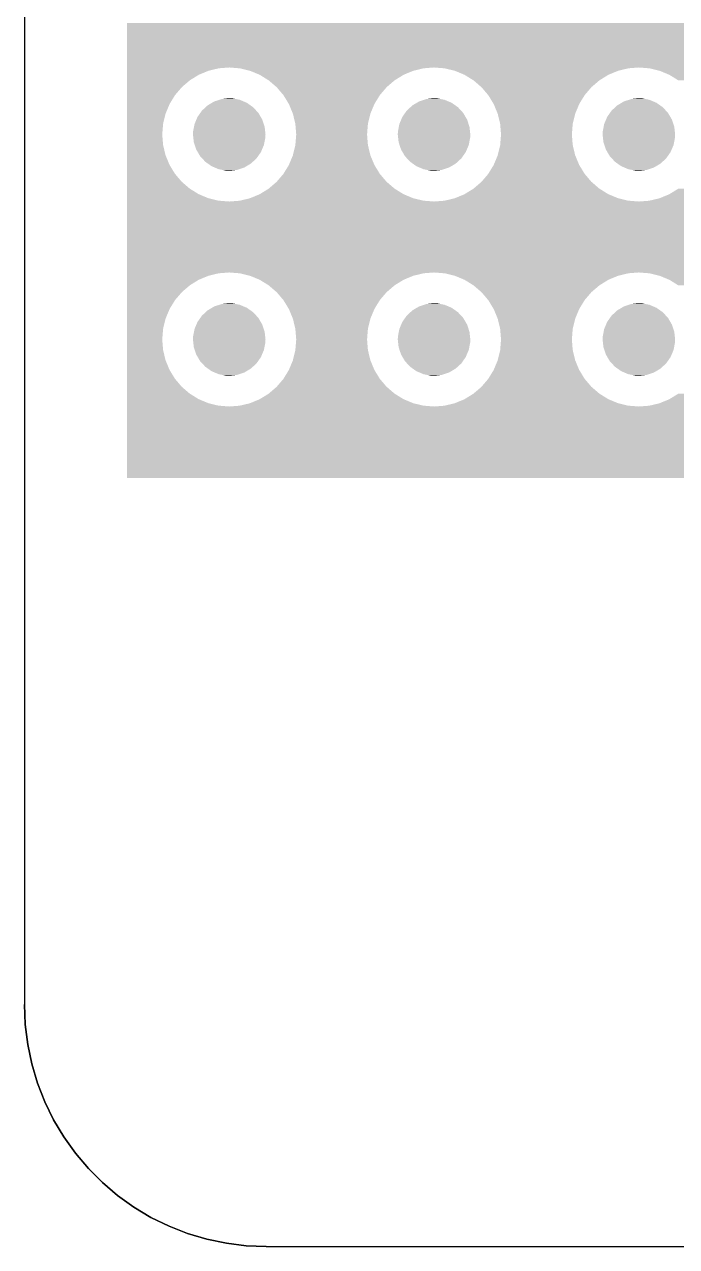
# Model space of a CAD drawing. Extents: x 295 to 953, y 10 to 290.
# Drawn here: x 580.48 to 596.65, y 70 to 100.29 of the extents above; entities that cross this region are included whole.
import ezdxf

# ---------------------------------------------------------------- set-up
doc = ezdxf.new("R2010")
doc.units = 0
doc.header["$LTSCALE"] = 5
doc.header["$MEASUREMENT"] = 0
doc.layers.add('FROMC1', color=7, linetype='CONTINUOUS')

msp = doc.modelspace()

# ---------------------------------------------------------------- linework, layer by layer
at = {"layer": 'FROMC1'}
for p, q in [((580.478, 263.995), (580.478, 75.999)), ((580.478, 263.995), (580.478, 75.999)), ((580.498, 75.502), (580.478, 75.999)), ((580.478, 75.999), (580.498, 75.502)), ((580.559, 75.009), (580.498, 75.502)), ((580.498, 75.502), (580.559, 75.009)), ((580.66, 74.526), (580.559, 75.009)), ((580.559, 75.009), (580.66, 74.526)), ((580.798, 74.049), (580.66, 74.526)), ((580.66, 74.526), (580.798, 74.049)), ((580.98, 73.586), (580.798, 74.049)), ((580.798, 74.049), (580.98, 73.586)), ((581.199, 73.139), (580.98, 73.586)), ((580.98, 73.586), (581.199, 73.139)), ((581.453, 72.718), (581.199, 73.139)), ((581.199, 73.139), (581.453, 72.718)), ((581.742, 72.311), (581.453, 72.718)), ((581.453, 72.718), (581.742, 72.311)), ((582.063, 71.935), (581.742, 72.311)), ((581.742, 72.311), (582.063, 71.935)), ((582.413, 71.585), (582.063, 71.935)), ((582.063, 71.935), (582.413, 71.585)), ((582.789, 71.265), (582.413, 71.585)), ((582.413, 71.585), (582.789, 71.265)), ((583.195, 70.975), (582.789, 71.265)), ((582.789, 71.265), (583.195, 70.975)), ((583.617, 70.721), (583.195, 70.975)), ((583.195, 70.975), (583.617, 70.721)), ((584.064, 70.503), (583.617, 70.721)), ((583.617, 70.721), (584.064, 70.503)), ((584.526, 70.32), (584.064, 70.503)), ((584.064, 70.503), (584.526, 70.32)), ((585.004, 70.183), (584.526, 70.32)), ((584.526, 70.32), (585.004, 70.183)), ((585.486, 70.081), (585.004, 70.183)), ((585.004, 70.183), (585.486, 70.081)), ((585.979, 70.02), (585.486, 70.081)), ((585.486, 70.081), (585.979, 70.02)), ((586.477, 70), (585.979, 70.02)), ((585.979, 70.02), (586.477, 70)), ((586.477, 70), (794.473, 70)), ((586.477, 70), (794.473, 70))]:
    msp.add_line(p, q, dxfattribs=at)
for points in [[(583.018, 100.249), (583.018, 100.324), (697.05, 100.249), (696.873, 100.324)], [(583.018, 100.212), (583.018, 100.249), (697.238, 100.212), (697.05, 100.249)], [(583.018, 100.208), (583.018, 100.212), (697.318, 100.208), (697.238, 100.212)], [(583.018, 100.117), (583.018, 100.208), (710.526, 100.117), (710.526, 100.208)], [(583.018, 100.097), (583.018, 100.117), (662.837, 100.097), (663.028, 100.117)], [(583.018, 100.037), (583.018, 100.097), (662.655, 100.037), (662.837, 100.097)], [(583.018, 99.94), (583.018, 100.037), (662.489, 99.94), (662.655, 100.037)], [(583.018, 99.81), (583.018, 99.94), (662.348, 99.81), (662.489, 99.94)], [(583.018, 99.654), (583.018, 99.81), (662.237, 99.654), (662.348, 99.81)], [(583.018, 99.478), (583.018, 99.654), (662.161, 99.478), (662.237, 99.654)], [(583.018, 99.29), (583.018, 99.478), (662.124, 99.29), (662.161, 99.478)], [(583.018, 99.22), (583.018, 99.29), (662.121, 99.22), (662.124, 99.29)], [(583.018, 99.2), (583.018, 99.22), (585.299, 99.2), (585.558, 99.22)], [(583.018, 99.139), (583.018, 99.2), (585.046, 99.139), (585.299, 99.2)], [(583.018, 99.041), (583.018, 99.139), (584.806, 99.041), (585.046, 99.139)], [(583.018, 98.905), (583.018, 99.041), (584.585, 98.905), (584.806, 99.041)], [(585.806, 99.2), (585.558, 99.22), (590.379, 99.2), (590.638, 99.22)], [(585.827, 99.198), (585.806, 99.2), (590.372, 99.198), (590.379, 99.2)], [(586.066, 99.139), (585.827, 99.198), (590.126, 99.139), (590.372, 99.198)], [(586.079, 99.136), (586.066, 99.139), (590.118, 99.136), (590.126, 99.139)], [(586.307, 99.041), (586.079, 99.136), (589.886, 99.041), (590.118, 99.136)], [(586.318, 99.036), (586.307, 99.041), (589.878, 99.036), (589.886, 99.041)], [(590.886, 99.2), (590.638, 99.22), (595.459, 99.2), (595.718, 99.22)], [(590.907, 99.198), (590.886, 99.2), (595.452, 99.198), (595.459, 99.2)], [(591.146, 99.139), (590.907, 99.198), (595.206, 99.139), (595.452, 99.198)], [(591.159, 99.136), (591.146, 99.139), (595.198, 99.136), (595.206, 99.139)], [(591.387, 99.041), (591.159, 99.136), (594.966, 99.041), (595.198, 99.136)], [(591.398, 99.036), (591.387, 99.041), (594.958, 99.036), (594.966, 99.041)], [(595.966, 99.2), (595.718, 99.22), (600.539, 99.2), (600.798, 99.22)], [(595.987, 99.198), (595.966, 99.2), (600.532, 99.198), (600.539, 99.2)], [(596.226, 99.139), (595.987, 99.198), (600.286, 99.139), (600.532, 99.198)], [(596.239, 99.136), (596.226, 99.139), (600.278, 99.136), (600.286, 99.139)], [(596.467, 99.041), (596.239, 99.136), (600.046, 99.041), (600.278, 99.136)], [(596.478, 99.036), (596.467, 99.041), (600.038, 99.036), (600.046, 99.041)], [(583.018, 98.737), (583.018, 98.905), (584.387, 98.737), (584.585, 98.905)], [(583.018, 98.54), (583.018, 98.737), (584.217, 98.54), (584.387, 98.737)], [(586.529, 98.905), (586.318, 99.036), (589.665, 98.905), (589.878, 99.036)], [(586.539, 98.899), (586.529, 98.905), (589.657, 98.899), (589.665, 98.905)], [(586.727, 98.737), (586.539, 98.899), (589.467, 98.737), (589.657, 98.899)], [(586.736, 98.73), (586.727, 98.737), (589.46, 98.73), (589.467, 98.737)], [(591.609, 98.905), (591.398, 99.036), (594.745, 98.905), (594.958, 99.036)], [(591.619, 98.899), (591.609, 98.905), (594.737, 98.899), (594.745, 98.905)], [(591.807, 98.737), (591.619, 98.899), (594.547, 98.737), (594.737, 98.899)], [(591.816, 98.73), (591.807, 98.737), (594.54, 98.73), (594.547, 98.737)], [(596.689, 98.905), (596.478, 99.036), (599.825, 98.905), (600.038, 99.036)], [(583.018, 98.32), (583.018, 98.54), (584.081, 98.32), (584.217, 98.54)], [(585.312, 98.419), (585.368, 98.438), (585.819, 98.419), (585.722, 98.438)], [(585.368, 98.438), (585.529, 98.455), (585.722, 98.438), (585.631, 98.455)], [(585.529, 98.455), (585.558, 98.458), (585.631, 98.455), (585.558, 98.458)], [(586.897, 98.54), (586.736, 98.73), (589.297, 98.54), (589.46, 98.73)], [(586.904, 98.532), (586.897, 98.54), (589.292, 98.532), (589.297, 98.54)], [(587.033, 98.32), (586.904, 98.532), (589.161, 98.32), (589.292, 98.532)], [(590.392, 98.419), (590.448, 98.438), (590.899, 98.419), (590.802, 98.438)], [(590.448, 98.438), (590.609, 98.455), (590.802, 98.438), (590.711, 98.455)], [(590.609, 98.455), (590.638, 98.458), (590.711, 98.455), (590.638, 98.458)], [(591.977, 98.54), (591.816, 98.73), (594.377, 98.54), (594.54, 98.73)], [(591.984, 98.532), (591.977, 98.54), (594.372, 98.532), (594.377, 98.54)], [(592.113, 98.32), (591.984, 98.532), (594.241, 98.32), (594.372, 98.532)], [(595.472, 98.419), (595.528, 98.438), (595.979, 98.419), (595.882, 98.438)], [(595.528, 98.438), (595.689, 98.455), (595.882, 98.438), (595.791, 98.455)], [(595.689, 98.455), (595.718, 98.458), (595.791, 98.455), (595.718, 98.458)], [(583.018, 98.08), (583.018, 98.32), (583.98, 98.08), (584.081, 98.32)], [(584.841, 98.095), (584.882, 98.152), (586.28, 98.095), (586.227, 98.152)], [(584.882, 98.152), (584.972, 98.235), (586.227, 98.152), (586.15, 98.235)], [(584.972, 98.235), (585.022, 98.281), (586.15, 98.235), (586.085, 98.281)], [(585.022, 98.281), (585.13, 98.345), (586.085, 98.281), (585.994, 98.345)], [(585.13, 98.345), (585.186, 98.378), (585.994, 98.345), (585.916, 98.378)], [(585.186, 98.378), (585.312, 98.419), (585.916, 98.378), (585.819, 98.419)], [(587.039, 98.31), (587.033, 98.32), (589.157, 98.31), (589.161, 98.32)], [(587.134, 98.08), (587.039, 98.31), (589.06, 98.08), (589.157, 98.31)], [(589.921, 98.095), (589.962, 98.152), (591.36, 98.095), (591.307, 98.152)], [(589.962, 98.152), (590.052, 98.235), (591.307, 98.152), (591.23, 98.235)], [(590.052, 98.235), (590.102, 98.281), (591.23, 98.235), (591.165, 98.281)], [(590.102, 98.281), (590.21, 98.345), (591.165, 98.281), (591.074, 98.345)], [(590.21, 98.345), (590.266, 98.378), (591.074, 98.345), (590.996, 98.378)], [(590.266, 98.378), (590.392, 98.419), (590.996, 98.378), (590.899, 98.419)], [(592.119, 98.31), (592.113, 98.32), (594.237, 98.31), (594.241, 98.32)], [(592.214, 98.08), (592.119, 98.31), (594.14, 98.08), (594.237, 98.31)], [(595.001, 98.095), (595.042, 98.152), (596.44, 98.095), (596.387, 98.152)], [(595.042, 98.152), (595.132, 98.235), (596.387, 98.152), (596.31, 98.235)], [(595.132, 98.235), (595.182, 98.281), (596.31, 98.235), (596.245, 98.281)], [(595.182, 98.281), (595.29, 98.345), (596.245, 98.281), (596.154, 98.345)], [(595.29, 98.345), (595.346, 98.378), (596.154, 98.345), (596.076, 98.378)], [(595.346, 98.378), (595.472, 98.419), (596.076, 98.378), (595.979, 98.419)], [(583.018, 97.828), (583.018, 98.08), (583.918, 97.828), (583.98, 98.08)], [(583.018, 97.559), (583.018, 97.828), (583.896, 97.559), (583.918, 97.828)], [(584.697, 97.82), (584.744, 97.93), (586.413, 97.82), (586.377, 97.93)], [(584.744, 97.93), (584.772, 97.996), (586.377, 97.93), (586.338, 97.996)], [(584.772, 97.996), (584.841, 98.095), (586.338, 97.996), (586.28, 98.095)], [(587.138, 98.07), (587.134, 98.08), (589.058, 98.07), (589.06, 98.08)], [(587.196, 97.828), (587.138, 98.07), (588.998, 97.828), (589.058, 98.07)], [(587.198, 97.818), (587.196, 97.828), (588.997, 97.818), (588.998, 97.828)], [(589.777, 97.82), (589.824, 97.93), (591.493, 97.82), (591.457, 97.93)], [(589.824, 97.93), (589.852, 97.996), (591.457, 97.93), (591.418, 97.996)], [(589.852, 97.996), (589.921, 98.095), (591.418, 97.996), (591.36, 98.095)], [(592.218, 98.07), (592.214, 98.08), (594.138, 98.07), (594.14, 98.08)], [(592.276, 97.828), (592.218, 98.07), (594.078, 97.828), (594.138, 98.07)], [(592.278, 97.818), (592.276, 97.828), (594.077, 97.818), (594.078, 97.828)], [(594.857, 97.82), (594.904, 97.93), (596.573, 97.82), (596.537, 97.93)], [(594.904, 97.93), (594.932, 97.996), (596.537, 97.93), (596.498, 97.996)], [(594.932, 97.996), (595.001, 98.095), (596.498, 97.996), (596.44, 98.095)], [(583.018, 97.3), (583.018, 97.559), (583.917, 97.3), (583.896, 97.559)], [(584.658, 97.559), (584.661, 97.633), (586.457, 97.559), (586.449, 97.633)], [(584.666, 97.485), (584.658, 97.559), (586.454, 97.485), (586.457, 97.559)], [(584.661, 97.633), (584.684, 97.749), (586.449, 97.633), (586.436, 97.749)], [(584.684, 97.749), (584.697, 97.82), (586.436, 97.749), (586.413, 97.82)], [(587.219, 97.559), (587.198, 97.818), (588.976, 97.559), (588.997, 97.818)], [(587.198, 97.3), (587.219, 97.559), (588.997, 97.3), (588.976, 97.559)], [(589.738, 97.559), (589.741, 97.633), (591.537, 97.559), (591.529, 97.633)], [(589.746, 97.485), (589.738, 97.559), (591.534, 97.485), (591.537, 97.559)], [(589.741, 97.633), (589.764, 97.749), (591.529, 97.633), (591.516, 97.749)], [(589.764, 97.749), (589.777, 97.82), (591.516, 97.749), (591.493, 97.82)], [(592.299, 97.559), (592.278, 97.818), (594.056, 97.559), (594.077, 97.818)], [(592.278, 97.3), (592.299, 97.559), (594.077, 97.3), (594.056, 97.559)], [(594.818, 97.559), (594.821, 97.633), (596.617, 97.559), (596.609, 97.633)], [(594.826, 97.485), (594.818, 97.559), (596.614, 97.485), (596.617, 97.559)], [(594.821, 97.633), (594.844, 97.749), (596.609, 97.633), (596.596, 97.749)], [(594.844, 97.749), (594.857, 97.82), (596.596, 97.749), (596.573, 97.82)], [(583.018, 97.048), (583.018, 97.3), (583.977, 97.048), (583.917, 97.3)], [(584.679, 97.369), (584.666, 97.485), (586.432, 97.369), (586.454, 97.485)], [(584.702, 97.298), (584.679, 97.369), (586.418, 97.298), (586.432, 97.369)], [(584.739, 97.188), (584.702, 97.298), (586.371, 97.188), (586.418, 97.298)], [(587.137, 97.048), (587.197, 97.29), (589.057, 97.048), (588.999, 97.29)], [(587.197, 97.29), (587.198, 97.3), (588.999, 97.29), (588.997, 97.3)], [(589.759, 97.369), (589.746, 97.485), (591.512, 97.369), (591.534, 97.485)], [(589.782, 97.298), (589.759, 97.369), (591.498, 97.298), (591.512, 97.369)], [(589.819, 97.188), (589.782, 97.298), (591.451, 97.188), (591.498, 97.298)], [(592.217, 97.048), (592.277, 97.29), (594.137, 97.048), (594.079, 97.29)], [(592.277, 97.29), (592.278, 97.3), (594.079, 97.29), (594.077, 97.3)], [(594.839, 97.369), (594.826, 97.485), (596.592, 97.369), (596.614, 97.485)], [(594.862, 97.298), (594.839, 97.369), (596.578, 97.298), (596.592, 97.369)], [(594.899, 97.188), (594.862, 97.298), (596.531, 97.188), (596.578, 97.298)], [(583.018, 96.808), (583.018, 97.048), (584.076, 96.808), (583.977, 97.048)], [(584.777, 97.122), (584.739, 97.188), (586.343, 97.122), (586.371, 97.188)], [(584.835, 97.023), (584.777, 97.122), (586.274, 97.023), (586.343, 97.122)], [(584.888, 96.966), (584.835, 97.023), (586.234, 96.966), (586.274, 97.023)], [(584.965, 96.883), (584.888, 96.966), (586.143, 96.883), (586.234, 96.966)], [(587.038, 96.808), (587.135, 97.038), (589.156, 96.808), (589.061, 97.038)], [(587.135, 97.038), (587.137, 97.048), (589.061, 97.038), (589.057, 97.048)], [(589.857, 97.122), (589.819, 97.188), (591.423, 97.122), (591.451, 97.188)], [(589.915, 97.023), (589.857, 97.122), (591.354, 97.023), (591.423, 97.122)], [(589.968, 96.966), (589.915, 97.023), (591.314, 96.966), (591.354, 97.023)], [(590.045, 96.883), (589.968, 96.966), (591.223, 96.883), (591.314, 96.966)], [(592.118, 96.808), (592.215, 97.038), (594.236, 96.808), (594.141, 97.038)], [(592.215, 97.038), (592.217, 97.048), (594.141, 97.038), (594.137, 97.048)], [(594.937, 97.122), (594.899, 97.188), (596.503, 97.122), (596.531, 97.188)], [(594.995, 97.023), (594.937, 97.122), (596.434, 97.023), (596.503, 97.122)], [(595.048, 96.966), (594.995, 97.023), (596.394, 96.966), (596.434, 97.023)], [(595.125, 96.883), (595.048, 96.966), (596.303, 96.883), (596.394, 96.966)], [(583.018, 96.586), (583.018, 96.808), (584.211, 96.586), (584.076, 96.808)], [(585.03, 96.837), (584.965, 96.883), (586.093, 96.837), (586.143, 96.883)], [(585.121, 96.773), (585.03, 96.837), (585.985, 96.773), (586.093, 96.837)], [(585.199, 96.74), (585.121, 96.773), (585.929, 96.74), (585.985, 96.773)], [(585.296, 96.699), (585.199, 96.74), (585.803, 96.699), (585.929, 96.74)], [(585.393, 96.68), (585.296, 96.699), (585.747, 96.68), (585.803, 96.699)], [(585.484, 96.663), (585.393, 96.68), (585.586, 96.663), (585.747, 96.68)], [(585.558, 96.66), (585.484, 96.663), (585.558, 96.66), (585.586, 96.663)], [(586.903, 96.586), (587.034, 96.798), (589.291, 96.586), (589.162, 96.798)], [(587.034, 96.798), (587.038, 96.808), (589.162, 96.798), (589.156, 96.808)], [(590.11, 96.837), (590.045, 96.883), (591.173, 96.837), (591.223, 96.883)], [(590.201, 96.773), (590.11, 96.837), (591.065, 96.773), (591.173, 96.837)], [(590.279, 96.74), (590.201, 96.773), (591.009, 96.74), (591.065, 96.773)], [(590.376, 96.699), (590.279, 96.74), (590.883, 96.699), (591.009, 96.74)], [(590.473, 96.68), (590.376, 96.699), (590.827, 96.68), (590.883, 96.699)], [(590.564, 96.663), (590.473, 96.68), (590.666, 96.663), (590.827, 96.68)], [(590.638, 96.66), (590.564, 96.663), (590.638, 96.66), (590.666, 96.663)], [(591.983, 96.586), (592.114, 96.798), (594.371, 96.586), (594.242, 96.798)], [(592.114, 96.798), (592.118, 96.808), (594.242, 96.798), (594.236, 96.808)], [(595.19, 96.837), (595.125, 96.883), (596.253, 96.837), (596.303, 96.883)], [(595.281, 96.773), (595.19, 96.837), (596.145, 96.773), (596.253, 96.837)], [(595.359, 96.74), (595.281, 96.773), (596.089, 96.74), (596.145, 96.773)], [(595.456, 96.699), (595.359, 96.74), (595.963, 96.699), (596.089, 96.74)], [(595.553, 96.68), (595.456, 96.699), (595.907, 96.68), (595.963, 96.699)], [(595.644, 96.663), (595.553, 96.68), (595.746, 96.663), (595.907, 96.68)], [(595.718, 96.66), (595.644, 96.663), (595.718, 96.66), (595.746, 96.663)], [(583.018, 96.388), (583.018, 96.586), (584.379, 96.388), (584.211, 96.586)], [(583.018, 96.219), (583.018, 96.388), (584.576, 96.219), (584.379, 96.388)], [(586.538, 96.219), (586.728, 96.381), (589.656, 96.219), (589.468, 96.381)], [(586.728, 96.381), (586.735, 96.388), (589.468, 96.381), (589.459, 96.388)], [(586.735, 96.388), (586.898, 96.578), (589.459, 96.388), (589.298, 96.578)], [(586.898, 96.578), (586.903, 96.586), (589.298, 96.578), (589.291, 96.586)], [(591.618, 96.219), (591.808, 96.381), (594.736, 96.219), (594.548, 96.381)], [(591.808, 96.381), (591.815, 96.388), (594.548, 96.381), (594.539, 96.388)], [(591.815, 96.388), (591.978, 96.578), (594.539, 96.388), (594.378, 96.578)], [(591.978, 96.578), (591.983, 96.586), (594.378, 96.578), (594.371, 96.586)], [(583.018, 96.082), (583.018, 96.219), (584.797, 96.082), (584.576, 96.219)], [(583.018, 95.982), (583.018, 96.082), (585.036, 95.982), (584.797, 96.082)], [(586.077, 95.982), (586.309, 96.077), (590.116, 95.982), (589.888, 96.077)], [(586.309, 96.077), (586.317, 96.082), (589.888, 96.077), (589.877, 96.082)], [(586.317, 96.082), (586.531, 96.213), (589.877, 96.082), (589.666, 96.213)], [(586.531, 96.213), (586.538, 96.219), (589.666, 96.213), (589.656, 96.219)], [(591.157, 95.982), (591.389, 96.077), (595.196, 95.982), (594.968, 96.077)], [(591.389, 96.077), (591.397, 96.082), (594.968, 96.077), (594.957, 96.082)], [(591.397, 96.082), (591.611, 96.213), (594.957, 96.082), (594.746, 96.213)], [(591.611, 96.213), (591.618, 96.219), (594.746, 96.213), (594.736, 96.219)], [(596.237, 95.982), (596.469, 96.077), (600.276, 95.982), (600.048, 96.077)], [(596.469, 96.077), (596.477, 96.082), (600.048, 96.077), (600.037, 96.082)], [(596.477, 96.082), (596.691, 96.213), (600.037, 96.082), (599.826, 96.213)], [(583.018, 95.92), (583.018, 95.982), (585.288, 95.92), (585.036, 95.982)], [(583.018, 95.898), (583.018, 95.92), (585.558, 95.898), (585.288, 95.92)], [(583.018, 95.844), (583.018, 95.898), (670.492, 95.844), (670.53, 95.898)], [(583.018, 95.668), (583.018, 95.844), (670.416, 95.668), (670.492, 95.844)], [(585.558, 95.898), (585.816, 95.918), (590.638, 95.898), (590.389, 95.918)], [(585.816, 95.918), (585.823, 95.92), (590.389, 95.918), (590.368, 95.92)], [(585.823, 95.92), (586.069, 95.978), (590.368, 95.92), (590.129, 95.978)], [(586.069, 95.978), (586.077, 95.982), (590.129, 95.978), (590.116, 95.982)], [(590.638, 95.898), (590.896, 95.918), (595.718, 95.898), (595.469, 95.918)], [(590.896, 95.918), (590.903, 95.92), (595.469, 95.918), (595.448, 95.92)], [(590.903, 95.92), (591.149, 95.978), (595.448, 95.92), (595.209, 95.978)], [(591.149, 95.978), (591.157, 95.982), (595.209, 95.978), (595.196, 95.982)], [(595.718, 95.898), (595.976, 95.918), (600.798, 95.898), (600.549, 95.918)], [(595.976, 95.918), (595.983, 95.92), (600.549, 95.918), (600.528, 95.92)], [(595.983, 95.92), (596.229, 95.978), (600.528, 95.92), (600.289, 95.978)], [(596.229, 95.978), (596.237, 95.982), (600.289, 95.978), (600.276, 95.982)], [(583.018, 95.48), (583.018, 95.668), (670.379, 95.48), (670.416, 95.668)], [(583.018, 95.4), (583.018, 95.48), (670.376, 95.4), (670.379, 95.48)], [(583.018, 95.209), (583.018, 95.4), (670.396, 95.209), (670.376, 95.4)], [(583.018, 95.027), (583.018, 95.209), (670.456, 95.027), (670.396, 95.209)], [(583.018, 94.862), (583.018, 95.027), (670.553, 94.862), (670.456, 95.027)], [(583.018, 94.72), (583.018, 94.862), (670.682, 94.72), (670.553, 94.862)], [(583.018, 94.609), (583.018, 94.72), (670.838, 94.609), (670.682, 94.72)], [(583.018, 94.534), (583.018, 94.609), (671.015, 94.534), (670.838, 94.609)], [(583.018, 94.497), (583.018, 94.534), (671.203, 94.497), (671.015, 94.534)], [(583.018, 94.493), (583.018, 94.497), (671.283, 94.493), (671.203, 94.497)], [(583.018, 94.299), (583.018, 94.493), (710.526, 94.299), (710.526, 94.493)], [(583.018, 94.298), (583.018, 94.299), (710.525, 94.298), (710.526, 94.299)], [(583.018, 94.14), (583.018, 94.298), (710.388, 94.14), (710.525, 94.298)], [(583.018, 94.12), (583.018, 94.14), (585.299, 94.12), (585.558, 94.14)], [(583.018, 94.059), (583.018, 94.12), (585.046, 94.059), (585.299, 94.12)], [(583.018, 93.961), (583.018, 94.059), (584.806, 93.961), (585.046, 94.059)], [(583.018, 93.825), (583.018, 93.961), (584.585, 93.825), (584.806, 93.961)], [(585.806, 94.12), (585.558, 94.14), (590.379, 94.12), (590.638, 94.14)], [(585.827, 94.118), (585.806, 94.12), (590.372, 94.118), (590.379, 94.12)], [(586.066, 94.059), (585.827, 94.118), (590.126, 94.059), (590.372, 94.118)], [(586.079, 94.056), (586.066, 94.059), (590.118, 94.056), (590.126, 94.059)], [(586.307, 93.961), (586.079, 94.056), (589.886, 93.961), (590.118, 94.056)], [(586.318, 93.956), (586.307, 93.961), (589.878, 93.956), (589.886, 93.961)], [(586.529, 93.825), (586.318, 93.956), (589.665, 93.825), (589.878, 93.956)], [(590.886, 94.12), (590.638, 94.14), (595.459, 94.12), (595.718, 94.14)], [(590.907, 94.118), (590.886, 94.12), (595.452, 94.118), (595.459, 94.12)], [(591.146, 94.059), (590.907, 94.118), (595.206, 94.059), (595.452, 94.118)], [(591.159, 94.056), (591.146, 94.059), (595.198, 94.056), (595.206, 94.059)], [(591.387, 93.961), (591.159, 94.056), (594.966, 93.961), (595.198, 94.056)], [(591.398, 93.956), (591.387, 93.961), (594.958, 93.956), (594.966, 93.961)], [(591.609, 93.825), (591.398, 93.956), (594.745, 93.825), (594.958, 93.956)], [(595.966, 94.12), (595.718, 94.14), (600.539, 94.12), (600.798, 94.14)], [(595.987, 94.118), (595.966, 94.12), (600.532, 94.118), (600.539, 94.12)], [(596.226, 94.059), (595.987, 94.118), (600.286, 94.059), (600.532, 94.118)], [(596.239, 94.056), (596.226, 94.059), (600.278, 94.056), (600.286, 94.059)], [(596.467, 93.961), (596.239, 94.056), (600.046, 93.961), (600.278, 94.056)], [(596.478, 93.956), (596.467, 93.961), (600.038, 93.956), (600.046, 93.961)], [(596.689, 93.825), (596.478, 93.956), (599.825, 93.825), (600.038, 93.956)], [(583.018, 93.657), (583.018, 93.825), (584.387, 93.657), (584.585, 93.825)], [(583.018, 93.46), (583.018, 93.657), (584.217, 93.46), (584.387, 93.657)], [(586.539, 93.819), (586.529, 93.825), (589.657, 93.819), (589.665, 93.825)], [(586.727, 93.657), (586.539, 93.819), (589.467, 93.657), (589.657, 93.819)], [(586.736, 93.65), (586.727, 93.657), (589.46, 93.65), (589.467, 93.657)], [(586.897, 93.46), (586.736, 93.65), (589.297, 93.46), (589.46, 93.65)], [(591.619, 93.819), (591.609, 93.825), (594.737, 93.819), (594.745, 93.825)], [(591.807, 93.657), (591.619, 93.819), (594.547, 93.657), (594.737, 93.819)], [(591.816, 93.65), (591.807, 93.657), (594.54, 93.65), (594.547, 93.657)], [(591.977, 93.46), (591.816, 93.65), (594.377, 93.46), (594.54, 93.65)], [(583.018, 93.24), (583.018, 93.46), (584.081, 93.24), (584.217, 93.46)], [(585.13, 93.265), (585.186, 93.298), (585.994, 93.265), (585.916, 93.298)], [(585.186, 93.298), (585.312, 93.339), (585.916, 93.298), (585.819, 93.339)], [(585.312, 93.339), (585.368, 93.358), (585.819, 93.339), (585.722, 93.358)], [(585.368, 93.358), (585.529, 93.375), (585.722, 93.358), (585.631, 93.375)], [(585.529, 93.375), (585.558, 93.378), (585.631, 93.375), (585.558, 93.378)], [(586.904, 93.452), (586.897, 93.46), (589.292, 93.452), (589.297, 93.46)], [(587.033, 93.24), (586.904, 93.452), (589.161, 93.24), (589.292, 93.452)], [(590.21, 93.265), (590.266, 93.298), (591.074, 93.265), (590.996, 93.298)], [(590.266, 93.298), (590.392, 93.339), (590.996, 93.298), (590.899, 93.339)], [(590.392, 93.339), (590.448, 93.358), (590.899, 93.339), (590.802, 93.358)], [(590.448, 93.358), (590.609, 93.375), (590.802, 93.358), (590.711, 93.375)], [(590.609, 93.375), (590.638, 93.378), (590.711, 93.375), (590.638, 93.378)], [(591.984, 93.452), (591.977, 93.46), (594.372, 93.452), (594.377, 93.46)], [(592.113, 93.24), (591.984, 93.452), (594.241, 93.24), (594.372, 93.452)], [(595.29, 93.265), (595.346, 93.298), (596.154, 93.265), (596.076, 93.298)], [(595.346, 93.298), (595.472, 93.339), (596.076, 93.298), (595.979, 93.339)], [(595.472, 93.339), (595.528, 93.358), (595.979, 93.339), (595.882, 93.358)], [(595.528, 93.358), (595.689, 93.375), (595.882, 93.358), (595.791, 93.375)], [(595.689, 93.375), (595.718, 93.378), (595.791, 93.375), (595.718, 93.378)], [(583.018, 93), (583.018, 93.24), (583.98, 93), (584.081, 93.24)], [(583.018, 92.748), (583.018, 93), (583.918, 92.748), (583.98, 93)], [(584.772, 92.916), (584.841, 93.015), (586.338, 92.916), (586.28, 93.015)], [(584.841, 93.015), (584.882, 93.072), (586.28, 93.015), (586.227, 93.072)], [(584.882, 93.072), (584.972, 93.155), (586.227, 93.072), (586.15, 93.155)], [(584.972, 93.155), (585.022, 93.201), (586.15, 93.155), (586.085, 93.201)], [(585.022, 93.201), (585.13, 93.265), (586.085, 93.201), (585.994, 93.265)], [(587.039, 93.23), (587.033, 93.24), (589.157, 93.23), (589.161, 93.24)], [(587.134, 93), (587.039, 93.23), (589.06, 93), (589.157, 93.23)], [(587.138, 92.99), (587.134, 93), (589.058, 92.99), (589.06, 93)], [(587.196, 92.748), (587.138, 92.99), (588.998, 92.748), (589.058, 92.99)], [(589.852, 92.916), (589.921, 93.015), (591.418, 92.916), (591.36, 93.015)], [(589.921, 93.015), (589.962, 93.072), (591.36, 93.015), (591.307, 93.072)], [(589.962, 93.072), (590.052, 93.155), (591.307, 93.072), (591.23, 93.155)], [(590.052, 93.155), (590.102, 93.201), (591.23, 93.155), (591.165, 93.201)], [(590.102, 93.201), (590.21, 93.265), (591.165, 93.201), (591.074, 93.265)], [(592.119, 93.23), (592.113, 93.24), (594.237, 93.23), (594.241, 93.24)], [(592.214, 93), (592.119, 93.23), (594.14, 93), (594.237, 93.23)], [(592.218, 92.99), (592.214, 93), (594.138, 92.99), (594.14, 93)], [(592.276, 92.748), (592.218, 92.99), (594.078, 92.748), (594.138, 92.99)], [(594.932, 92.916), (595.001, 93.015), (596.498, 92.916), (596.44, 93.015)], [(595.001, 93.015), (595.042, 93.072), (596.44, 93.015), (596.387, 93.072)], [(595.042, 93.072), (595.132, 93.155), (596.387, 93.072), (596.31, 93.155)], [(595.132, 93.155), (595.182, 93.201), (596.31, 93.155), (596.245, 93.201)], [(595.182, 93.201), (595.29, 93.265), (596.245, 93.201), (596.154, 93.265)], [(583.018, 92.479), (583.018, 92.748), (583.896, 92.479), (583.918, 92.748)], [(584.684, 92.669), (584.697, 92.74), (586.436, 92.669), (586.413, 92.74)], [(584.697, 92.74), (584.744, 92.85), (586.413, 92.74), (586.377, 92.85)], [(584.744, 92.85), (584.772, 92.916), (586.377, 92.85), (586.338, 92.916)], [(587.198, 92.738), (587.196, 92.748), (588.997, 92.738), (588.998, 92.748)], [(587.219, 92.479), (587.198, 92.738), (588.976, 92.479), (588.997, 92.738)], [(589.764, 92.669), (589.777, 92.74), (591.516, 92.669), (591.493, 92.74)], [(589.777, 92.74), (589.824, 92.85), (591.493, 92.74), (591.457, 92.85)], [(589.824, 92.85), (589.852, 92.916), (591.457, 92.85), (591.418, 92.916)], [(592.278, 92.738), (592.276, 92.748), (594.077, 92.738), (594.078, 92.748)], [(592.299, 92.479), (592.278, 92.738), (594.056, 92.479), (594.077, 92.738)], [(594.844, 92.669), (594.857, 92.74), (596.596, 92.669), (596.573, 92.74)], [(594.857, 92.74), (594.904, 92.85), (596.573, 92.74), (596.537, 92.85)], [(594.904, 92.85), (594.932, 92.916), (596.537, 92.85), (596.498, 92.916)], [(583.018, 92.22), (583.018, 92.479), (583.917, 92.22), (583.896, 92.479)], [(584.658, 92.479), (584.661, 92.553), (586.457, 92.479), (586.449, 92.553)], [(584.666, 92.405), (584.658, 92.479), (586.454, 92.405), (586.457, 92.479)], [(584.661, 92.553), (584.684, 92.669), (586.449, 92.553), (586.436, 92.669)], [(584.679, 92.289), (584.666, 92.405), (586.432, 92.289), (586.454, 92.405)], [(587.198, 92.22), (587.219, 92.479), (588.997, 92.22), (588.976, 92.479)], [(589.738, 92.479), (589.741, 92.553), (591.537, 92.479), (591.529, 92.553)], [(589.746, 92.405), (589.738, 92.479), (591.534, 92.405), (591.537, 92.479)], [(589.741, 92.553), (589.764, 92.669), (591.529, 92.553), (591.516, 92.669)], [(589.759, 92.289), (589.746, 92.405), (591.512, 92.289), (591.534, 92.405)], [(592.278, 92.22), (592.299, 92.479), (594.077, 92.22), (594.056, 92.479)], [(594.818, 92.479), (594.821, 92.553), (596.617, 92.479), (596.609, 92.553)], [(594.826, 92.405), (594.818, 92.479), (596.614, 92.405), (596.617, 92.479)], [(594.821, 92.553), (594.844, 92.669), (596.609, 92.553), (596.596, 92.669)], [(594.839, 92.289), (594.826, 92.405), (596.592, 92.289), (596.614, 92.405)], [(583.018, 91.968), (583.018, 92.22), (583.977, 91.968), (583.917, 92.22)], [(584.702, 92.218), (584.679, 92.289), (586.418, 92.218), (586.432, 92.289)], [(584.739, 92.108), (584.702, 92.218), (586.371, 92.108), (586.418, 92.218)], [(584.777, 92.042), (584.739, 92.108), (586.343, 92.042), (586.371, 92.108)], [(587.137, 91.968), (587.197, 92.21), (589.057, 91.968), (588.999, 92.21)], [(587.197, 92.21), (587.198, 92.22), (588.999, 92.21), (588.997, 92.22)], [(589.782, 92.218), (589.759, 92.289), (591.498, 92.218), (591.512, 92.289)], [(589.819, 92.108), (589.782, 92.218), (591.451, 92.108), (591.498, 92.218)], [(589.857, 92.042), (589.819, 92.108), (591.423, 92.042), (591.451, 92.108)], [(592.217, 91.968), (592.277, 92.21), (594.137, 91.968), (594.079, 92.21)], [(592.277, 92.21), (592.278, 92.22), (594.079, 92.21), (594.077, 92.22)], [(594.862, 92.218), (594.839, 92.289), (596.578, 92.218), (596.592, 92.289)], [(594.899, 92.108), (594.862, 92.218), (596.531, 92.108), (596.578, 92.218)], [(594.937, 92.042), (594.899, 92.108), (596.503, 92.042), (596.531, 92.108)], [(583.018, 91.728), (583.018, 91.968), (584.076, 91.728), (583.977, 91.968)], [(584.835, 91.943), (584.777, 92.042), (586.274, 91.943), (586.343, 92.042)], [(584.888, 91.886), (584.835, 91.943), (586.234, 91.886), (586.274, 91.943)], [(584.965, 91.803), (584.888, 91.886), (586.143, 91.803), (586.234, 91.886)], [(585.03, 91.757), (584.965, 91.803), (586.093, 91.757), (586.143, 91.803)], [(587.038, 91.728), (587.135, 91.958), (589.156, 91.728), (589.061, 91.958)], [(587.135, 91.958), (587.137, 91.968), (589.061, 91.958), (589.057, 91.968)], [(589.915, 91.943), (589.857, 92.042), (591.354, 91.943), (591.423, 92.042)], [(589.968, 91.886), (589.915, 91.943), (591.314, 91.886), (591.354, 91.943)], [(590.045, 91.803), (589.968, 91.886), (591.223, 91.803), (591.314, 91.886)], [(590.11, 91.757), (590.045, 91.803), (591.173, 91.757), (591.223, 91.803)], [(592.118, 91.728), (592.215, 91.958), (594.236, 91.728), (594.141, 91.958)], [(592.215, 91.958), (592.217, 91.968), (594.141, 91.958), (594.137, 91.968)], [(594.995, 91.943), (594.937, 92.042), (596.434, 91.943), (596.503, 92.042)], [(595.048, 91.886), (594.995, 91.943), (596.394, 91.886), (596.434, 91.943)], [(595.125, 91.803), (595.048, 91.886), (596.303, 91.803), (596.394, 91.886)], [(595.19, 91.757), (595.125, 91.803), (596.253, 91.757), (596.303, 91.803)], [(583.018, 91.506), (583.018, 91.728), (584.211, 91.506), (584.076, 91.728)], [(583.018, 91.308), (583.018, 91.506), (584.379, 91.308), (584.211, 91.506)], [(585.121, 91.693), (585.03, 91.757), (585.985, 91.693), (586.093, 91.757)], [(585.199, 91.66), (585.121, 91.693), (585.929, 91.66), (585.985, 91.693)], [(585.296, 91.619), (585.199, 91.66), (585.803, 91.619), (585.929, 91.66)], [(585.393, 91.6), (585.296, 91.619), (585.747, 91.6), (585.803, 91.619)], [(585.484, 91.583), (585.393, 91.6), (585.586, 91.583), (585.747, 91.6)], [(585.558, 91.58), (585.484, 91.583), (585.558, 91.58), (585.586, 91.583)], [(586.735, 91.308), (586.898, 91.498), (589.459, 91.308), (589.298, 91.498)], [(586.898, 91.498), (586.903, 91.506), (589.298, 91.498), (589.291, 91.506)], [(586.903, 91.506), (587.034, 91.718), (589.291, 91.506), (589.162, 91.718)], [(587.034, 91.718), (587.038, 91.728), (589.162, 91.718), (589.156, 91.728)], [(590.201, 91.693), (590.11, 91.757), (591.065, 91.693), (591.173, 91.757)], [(590.279, 91.66), (590.201, 91.693), (591.009, 91.66), (591.065, 91.693)], [(590.376, 91.619), (590.279, 91.66), (590.883, 91.619), (591.009, 91.66)], [(590.473, 91.6), (590.376, 91.619), (590.827, 91.6), (590.883, 91.619)], [(590.564, 91.583), (590.473, 91.6), (590.666, 91.583), (590.827, 91.6)], [(590.638, 91.58), (590.564, 91.583), (590.638, 91.58), (590.666, 91.583)], [(591.815, 91.308), (591.978, 91.498), (594.539, 91.308), (594.378, 91.498)], [(591.978, 91.498), (591.983, 91.506), (594.378, 91.498), (594.371, 91.506)], [(591.983, 91.506), (592.114, 91.718), (594.371, 91.506), (594.242, 91.718)], [(592.114, 91.718), (592.118, 91.728), (594.242, 91.718), (594.236, 91.728)], [(595.281, 91.693), (595.19, 91.757), (596.145, 91.693), (596.253, 91.757)], [(595.359, 91.66), (595.281, 91.693), (596.089, 91.66), (596.145, 91.693)], [(595.456, 91.619), (595.359, 91.66), (595.963, 91.619), (596.089, 91.66)], [(595.553, 91.6), (595.456, 91.619), (595.907, 91.6), (595.963, 91.619)], [(595.644, 91.583), (595.553, 91.6), (595.746, 91.583), (595.907, 91.6)], [(595.718, 91.58), (595.644, 91.583), (595.718, 91.58), (595.746, 91.583)], [(583.018, 91.139), (583.018, 91.308), (584.576, 91.139), (584.379, 91.308)], [(586.538, 91.139), (586.728, 91.301), (589.656, 91.139), (589.468, 91.301)], [(586.728, 91.301), (586.735, 91.308), (589.468, 91.301), (589.459, 91.308)], [(591.618, 91.139), (591.808, 91.301), (594.736, 91.139), (594.548, 91.301)], [(591.808, 91.301), (591.815, 91.308), (594.548, 91.301), (594.539, 91.308)], [(583.018, 91.002), (583.018, 91.139), (584.797, 91.002), (584.576, 91.139)], [(583.018, 90.902), (583.018, 91.002), (585.036, 90.902), (584.797, 91.002)], [(583.018, 90.84), (583.018, 90.902), (585.288, 90.84), (585.036, 90.902)], [(585.823, 90.84), (586.069, 90.898), (590.368, 90.84), (590.129, 90.898)], [(586.069, 90.898), (586.077, 90.902), (590.129, 90.898), (590.116, 90.902)], [(586.077, 90.902), (586.309, 90.997), (590.116, 90.902), (589.888, 90.997)], [(586.309, 90.997), (586.317, 91.002), (589.888, 90.997), (589.877, 91.002)], [(586.317, 91.002), (586.531, 91.133), (589.877, 91.002), (589.666, 91.133)], [(586.531, 91.133), (586.538, 91.139), (589.666, 91.133), (589.656, 91.139)], [(590.903, 90.84), (591.149, 90.898), (595.448, 90.84), (595.209, 90.898)], [(591.149, 90.898), (591.157, 90.902), (595.209, 90.898), (595.196, 90.902)], [(591.157, 90.902), (591.389, 90.997), (595.196, 90.902), (594.968, 90.997)], [(591.389, 90.997), (591.397, 91.002), (594.968, 90.997), (594.957, 91.002)], [(591.397, 91.002), (591.611, 91.133), (594.957, 91.002), (594.746, 91.133)], [(591.611, 91.133), (591.618, 91.139), (594.746, 91.133), (594.736, 91.139)], [(595.983, 90.84), (596.229, 90.898), (600.528, 90.84), (600.289, 90.898)], [(596.229, 90.898), (596.237, 90.902), (600.289, 90.898), (600.276, 90.902)], [(596.237, 90.902), (596.469, 90.997), (600.276, 90.902), (600.048, 90.997)], [(596.469, 90.997), (596.477, 91.002), (600.048, 90.997), (600.037, 91.002)], [(596.477, 91.002), (596.691, 91.133), (600.037, 91.002), (599.826, 91.133)], [(583.018, 90.818), (583.018, 90.84), (585.558, 90.818), (585.288, 90.84)], [(583.018, 90.721), (583.018, 90.818), (659.205, 90.721), (659.281, 90.818)], [(583.018, 90.562), (583.018, 90.721), (659.13, 90.562), (659.205, 90.721)], [(583.018, 90.39), (583.018, 90.562), (659.094, 90.39), (659.13, 90.562)], [(585.558, 90.818), (585.816, 90.838), (590.638, 90.818), (590.389, 90.838)], [(585.816, 90.838), (585.823, 90.84), (590.389, 90.838), (590.368, 90.84)], [(590.638, 90.818), (590.896, 90.838), (595.718, 90.818), (595.469, 90.838)], [(590.896, 90.838), (590.903, 90.84), (595.469, 90.838), (595.448, 90.84)], [(595.718, 90.818), (595.976, 90.838), (600.798, 90.818), (600.549, 90.838)], [(595.976, 90.838), (595.983, 90.84), (600.549, 90.838), (600.528, 90.84)], [(583.018, 90.32), (583.018, 90.39), (659.091, 90.32), (659.094, 90.39)], [(583.018, 89.05), (583.018, 90.32), (659.091, 89.05), (659.091, 90.32)]]:
    msp.add_solid(points, dxfattribs=at)

doc.saveas('drawing.dxf')
